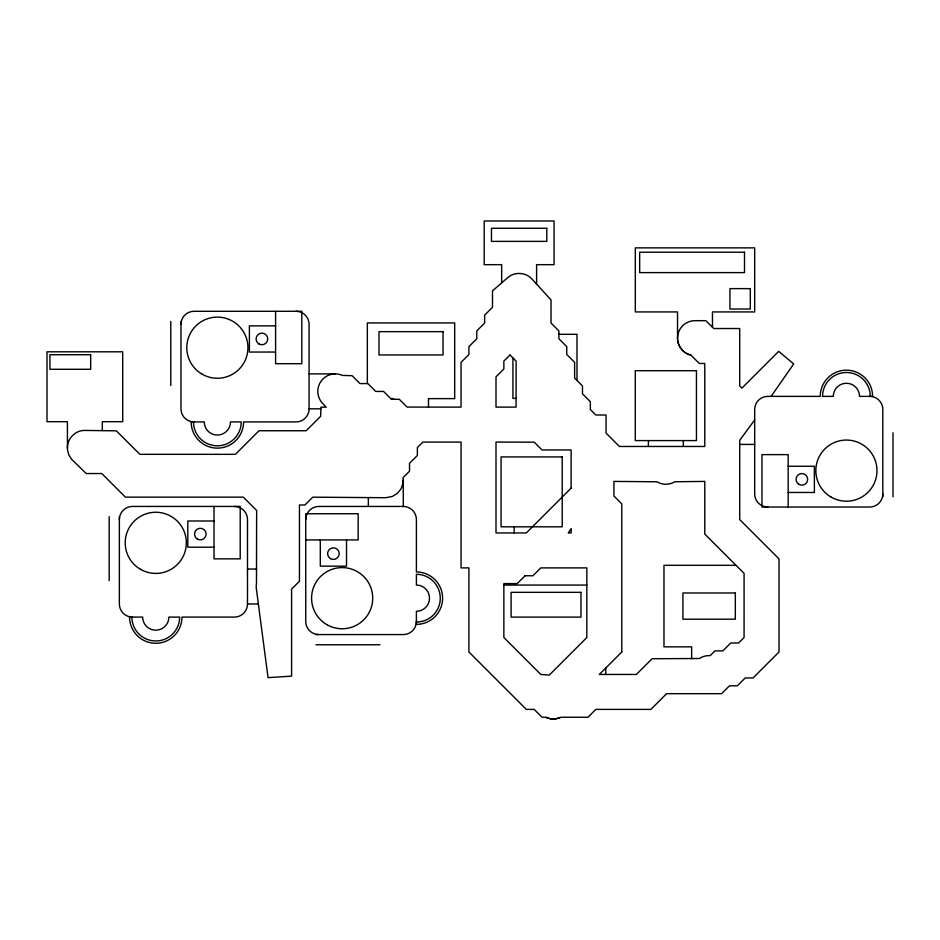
<?xml version="1.0" encoding="UTF-8"?>
<svg xmlns="http://www.w3.org/2000/svg" width="940" height="940" viewBox="0 0 940 940"><rect width="100%" height="100%" fill="white"/><g stroke="black" fill="none" stroke-linecap="round" stroke-linejoin="round"><path stroke-width="1.41" d="M754.691 419.922L739.721 440.308L739.721 519.597L779.025 558.901L779.025 651.996L753.069 677.952L745.209 677.952L737.348 685.812L729.487 685.812L721.626 693.673L666.589 693.673L650.868 709.394L595.831 709.394L587.97 717.255L560.945 717.255L555.634 718.853L550.499 718.783L545.705 717.255L542.051 717.255L534.19 709.394L526.33 709.394L468.919 651.996L468.919 567.889L461.058 567.889L461.058 442.082L422.871 442.094L417.384 447.581L417.384 455.442L409.523 463.303L409.523 471.175L403.084 477.602L403.107 482.843L401.169 488.6L397.538 493.218L392.391 496.438L385.694 497.718L312.75 497.178L304.948 504.991L299.449 504.991L299.449 581.237L291.588 589.098L291.588 676.118L268.053 677.658L256.373 588.781A17.472 17.472 0 0 1 256.467 583.658L256.644 510.479L243.296 497.131L125.373 497.131L101.79 473.537L86.233 473.537L71.534 459.202L68.82 454.854L67.492 449.896L67.386 421.696L47 421.696L47 351.807L122.705 351.807L122.705 421.696L102.319 421.696L102.319 430.649M771.106 396.375L793.712 363.956L778.673 351.349L741.895 388.126L739.721 385.94L739.721 328.53L713.754 328.53L705.917 320.693L695.048 320.657A17.472 17.472 0 0 0 677.529 338.083C677.376 345.944 683.216 353.416 690.912 355.097L699.289 363.474L704.777 363.474L704.777 446.465L619.413 446.465L606.065 433.105L606.065 415.01L595.831 415.01L590.344 409.523L590.344 401.662L582.483 393.801L582.483 385.94L574.622 378.08L574.622 362.358L566.761 354.498L566.761 346.625L558.889 338.764L558.889 330.904L551.028 323.043L551.028 299.93L532.04 279.11C526.012 272.177 514.462 271.507 507.671 277.688L492.501 290.871L492.501 307.321L484.64 315.182L484.64 323.043L476.78 330.904L476.78 338.764L468.919 346.625L468.919 354.498L461.058 362.358L461.058 407.126L407.067 407.067L399.288 399.288L391.428 399.288L383.555 391.428L375.695 391.428L367.834 383.567L359.973 383.567L352.112 375.706L342.407 375.401A17.472 17.472 0 0 0 335.756 373.897L334.041 373.932A17.472 17.472 0 0 0 322.62 403.389L326.215 407.173L320.94 407.185L320.646 416.291L306.193 430.743L259.017 430.743L235.435 454.326L139.849 454.326L116.349 430.826L85.082 430.426C75.611 430.073 67.069 438.581 67.386 448.039M560.275 717.549L559.476 717.866M558.665 718.148L557.843 718.383M557.02 718.595L556.174 718.748M555.329 718.877L554.471 718.947M553.613 718.994L552.755 718.982M275.596 325.851L249.394 325.851L249.394 352.054L275.596 352.054M558.889 334.311L576.995 334.311L576.995 380.453M309.084 373.885L335.298 373.885M516.095 398.372L512.935 398.372L512.935 357.952M390.758 398.63L393.543 398.63L393.543 399.288M193.487 421.931A23.876 23.876 0 0 0 217.363 445.807A23.876 23.876 0 0 0 241.239 421.931L230.464 421.931A13.101 13.101 0 0 1 217.363 435.044A13.101 13.101 0 0 1 204.262 421.931L191.161 421.931A26.203 26.203 0 0 0 217.363 448.145A26.203 26.203 0 0 0 243.578 421.931L295.983 421.931A13.101 13.101 0 0 0 309.084 408.829L320.893 408.829M739.721 444.42L754.691 444.42M788.178 466.264L814.381 466.264L814.381 492.466L788.178 492.466M416.397 622.057A23.876 23.876 0 0 0 440.272 598.169A23.876 23.876 0 0 0 416.397 574.293L416.397 585.068A13.101 13.101 0 0 1 429.498 598.169A13.101 13.101 0 0 1 416.397 611.282L416.397 624.383A26.203 26.203 0 0 0 442.611 598.169A26.203 26.203 0 0 0 416.397 571.966L416.397 519.562A13.101 13.101 0 0 0 403.295 506.449L318.86 506.449A13.101 13.101 0 0 0 305.747 519.562M214.003 520.995L187.8 520.995L187.8 547.197L214.003 547.197M305.747 539.936L358.163 539.936L358.163 513.734L305.747 513.734L305.747 621.469A13.101 13.101 0 0 0 318.86 634.57M736.032 565.316L663.981 565.316L663.981 646.849L691.652 646.849L691.652 658.729M247.49 569.041L256.644 569.041M503.863 585.068L586.842 585.068M131.894 617.087A23.876 23.876 0 0 0 155.77 640.962A23.876 23.876 0 0 0 179.646 617.087L168.871 617.087A13.101 13.101 0 0 1 155.77 630.188A13.101 13.101 0 0 1 142.668 617.087L129.567 617.087A26.203 26.203 0 0 0 155.77 643.289A26.203 26.203 0 0 0 181.972 617.087L234.389 617.087A13.101 13.101 0 0 0 247.49 603.985L258.371 603.985M315.946 634.57L403.295 634.57A13.101 13.101 0 0 0 416.397 621.469M315.946 644.758L380.007 644.758M551.909 718.936L551.052 718.841M550.206 718.712L549.371 718.536M689.925 354.85L690.736 355.05M548.537 718.325L547.715 718.066M688.315 354.274L689.102 354.556M546.915 717.784L546.128 717.443M686.764 353.546L687.516 353.898M685.295 352.664L686.012 353.088M683.92 351.642L684.579 352.136M682.64 350.491L683.263 351.043M681.5 349.222L682.052 349.833M680.478 347.835L680.971 348.505M679.596 346.366L680.019 347.083M678.856 344.815L679.209 345.568M678.28 343.206L678.562 343.993M677.869 341.537L678.069 342.348M677.611 339.845L677.74 340.668M677.564 338.964L677.529 311.927L635.311 311.927L635.311 247.866L754.691 247.866L754.691 311.927L712.473 311.927L712.473 327.249M893 432.776L893 496.837M882.813 496.837L882.813 409.476A13.101 13.101 0 0 0 869.712 396.375M788.178 507.024L788.178 454.619L761.964 454.619L761.964 507.024L869.712 507.024A13.101 13.101 0 0 0 882.813 493.923M683.333 440.59L683.333 446.465M648.4 440.59L648.4 446.465M605.724 668.058L605.724 674.45M536.599 284.103L536.599 264.669L554.071 264.669L554.071 220.994L484.194 220.994L484.194 264.669L501.666 264.669L501.666 282.916M514.168 526.811L514.168 532.945M428.487 407.137L428.487 398.63L454.69 398.63L454.69 322.925L367.34 322.925L367.34 383.567M403.295 480.246L403.295 506.449M368.351 497.589L368.351 506.449M346.519 539.936L346.519 566.15L320.305 566.15L320.305 539.936M309.084 408.829L309.084 324.394A13.101 13.101 0 0 0 295.983 311.293M275.596 311.293L275.596 363.698L301.811 363.698L301.811 311.293L194.075 311.293A13.101 13.101 0 0 0 180.974 324.394M247.49 603.985L247.49 519.538A13.101 13.101 0 0 0 234.389 506.437M214.003 506.437L214.003 558.854L240.217 558.854L240.217 506.437L132.481 506.437A13.101 13.101 0 0 0 119.368 519.538M180.974 321.48L180.974 408.829A13.101 13.101 0 0 0 194.075 421.931M170.775 321.48L170.775 385.541M119.368 516.624L119.368 603.985A13.101 13.101 0 0 0 132.481 617.087M109.181 516.624L109.181 580.685M870.287 396.375A23.876 23.876 0 0 0 846.411 372.498A23.876 23.876 0 0 0 822.535 396.375L833.31 396.375A13.101 13.101 0 0 1 846.411 383.273A13.101 13.101 0 0 1 859.513 396.375L872.614 396.375A26.203 26.203 0 0 0 846.411 370.172A26.203 26.203 0 0 0 820.209 396.375L767.792 396.375A13.101 13.101 0 0 0 754.691 409.476L754.691 493.923A13.101 13.101 0 0 0 767.792 507.024M571.12 528.973L568.183 532.945L571.12 532.945L571.12 528.973M509.974 354.991L503.863 361.101L503.863 368.962L496.003 376.822L496.003 407.114L516.095 407.114L516.095 361.101L509.974 354.991M571.12 488.142L526.33 532.945L496.003 532.945L496.003 442.07L534.273 442.188L542.051 449.954L571.12 449.954L571.12 488.142M525.072 575.75L517.212 583.611L503.863 583.611L503.863 637.52L540.794 674.45L549.289 675.084L586.842 637.52L586.842 567.889L540.794 567.889L532.933 575.75L525.072 575.75M621.786 651.996L599.321 674.45L636.392 674.45L652.113 658.729L699.454 658.505A17.472 17.472 0 0 1 709.159 655.591L710.241 655.638L715.011 650.868L722.872 650.868L730.732 643.007L738.593 643.007L744.081 637.52L744.081 573.377L704.777 534.061L704.777 481.409L674.873 481.762A17.472 17.472 0 0 1 656.907 481.785L613.926 481.409L613.926 496.003L621.786 503.863L621.786 651.996M546.798 228.279L491.467 228.279L491.467 241.38L546.798 241.38L546.798 228.279M744.504 252.237L639.67 252.237L639.67 272.612L744.504 272.612L744.504 252.237M750.32 288.627L729.945 288.627L729.945 309.013L750.32 309.013L750.32 288.627M443.046 331.656L378.985 331.656L378.985 354.956L443.046 354.956L443.046 331.656M90.675 354.721L49.914 354.721L49.914 369.279L90.675 369.279L90.675 354.721M696.446 370.701L635.287 370.701L635.287 440.59L696.446 440.59L696.446 370.701M562.214 456.922L501.067 456.922L501.067 526.811L562.214 526.811L562.214 456.922M580.979 592.341L511.09 592.341L511.09 617.098L580.979 617.098L580.979 592.341M735.327 592.987L682.91 592.987L682.91 619.19L735.327 619.19L735.327 592.987M259.005 343.993A5.828 5.828 0 0 0 267.736 338.952A5.828 5.828 0 0 0 259.005 333.9A5.828 5.828 0 0 0 259.005 343.993M202.076 374.167A30.573 30.573 0 0 0 247.937 347.683A30.573 30.573 0 0 0 202.076 321.21A30.573 30.573 0 0 0 202.076 374.167M798.953 484.406A5.828 5.828 0 0 0 807.683 479.365A5.828 5.828 0 0 0 798.953 474.324A5.828 5.828 0 0 0 798.953 484.406M831.125 497.107A30.573 30.573 0 0 0 876.985 470.635A30.573 30.573 0 0 0 831.125 444.15A30.573 30.573 0 0 0 831.125 497.107M197.412 539.137A5.828 5.828 0 0 0 206.142 534.096A5.828 5.828 0 0 0 197.412 529.056A5.828 5.828 0 0 0 197.412 539.137M140.483 569.311A30.573 30.573 0 0 0 186.343 542.838A30.573 30.573 0 0 0 140.483 516.354A30.573 30.573 0 0 0 140.483 569.311M330.504 558.665A5.828 5.828 0 0 0 339.234 553.625A5.828 5.828 0 0 0 330.504 548.584A5.828 5.828 0 0 0 330.504 558.665M326.862 624.654A30.573 30.573 0 0 0 372.722 598.169A30.573 30.573 0 0 0 326.862 571.696A30.573 30.573 0 0 0 326.862 624.654"/></g></svg>
